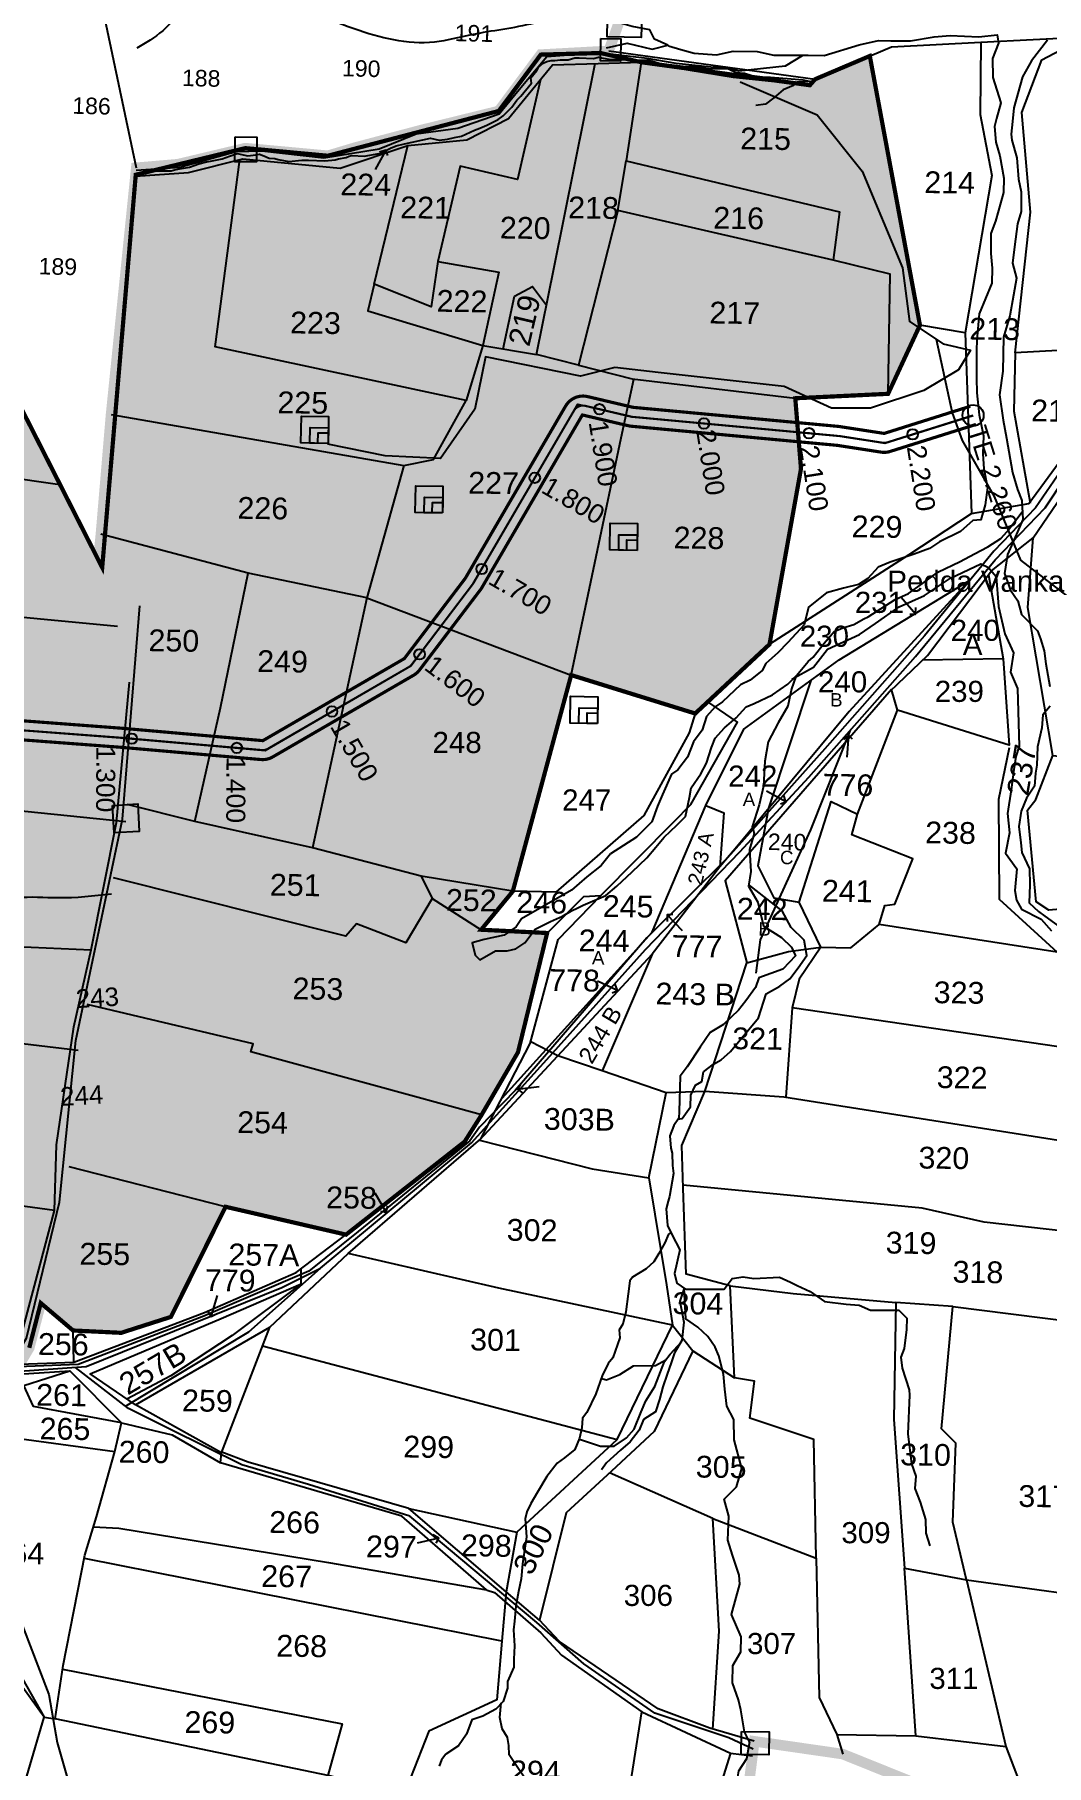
# Model space of a CAD drawing. Header units: inches. Extents: x 204181 to 273365, y 1587708 to 1600456.
# Drawn here: x 209165 to 210124, y 1592975 to 1594614 of the extents above; entities that cross this region are included whole.
import ezdxf
from ezdxf.enums import TextEntityAlignment as Align

# ---------------------------------------------------------------- set-up
doc = ezdxf.new("R2010")
doc.units = ezdxf.units.IN
doc.header["$LTSCALE"] = 15
doc.header["$MEASUREMENT"] = 0
doc.header["$PDMODE"] = 32
doc.header["$PDSIZE"] = 10
doc.linetypes.add('HIDDEN2', pattern=[0.1875, 0.125, -0.0625])
for name, color, linetype in [('BOUNDRY STONES', 240, 'Continuous'), ('CANAL1', 7, 'Continuous'), ('CSMark', 72, 'Continuous'), ('PLOT NOS', 7, 'Continuous'), ('PLOTS', 7, 'Continuous'), ('PLOTS NO', 7, 'Continuous'), ('ROADS', 1, 'Continuous'), ('STREAM', 4, 'Continuous'), ('STREAMS', 4, 'Continuous'), ('text2', 7, 'Continuous'), ('VILLAGE BOUNDARY STONES', 1, 'Continuous'), ('VILLAGE BOUNDRY', 5, 'Continuous'), ('wells', 7, 'Continuous'), ('WUA-16', 3, 'Continuous')]:
    doc.layers.add(name, color=color, linetype=linetype)
doc.styles.add('FONT1', font='Arial')
doc.styles.get("Standard").update_dxf_attribs({"font": 'arial.ttf'})

# ---------------------------------------------------------------- blocks, each defined once
blk = doc.blocks.new('GGGGGFDGG')
at = {"layer": 'PLOTS NO', "color": 0}
for points in [[(17673.9, 8953.1), (17670.6, 8947.5), (17677, 8943.1)], [(17670.6, 8947.5), (17695.6, 8952)]]:
    blk.add_lwpolyline(points, dxfattribs=at)

msp = doc.modelspace()

# ---------------------------------------------------------------- hatches: boundary and pattern name
at = {"layer": 'PLOTS NO', "true_color": 0xc7c8ca}
h = msp.add_hatch(color=9, dxfattribs=at)
h.dxf.hatch_style = 1
h.paths.add_polyline_path([(208360.5, 1593938.4), (208366.3, 1593977.7), (208367.5, 1594031.2), (208394.7, 1594109.4), (208425, 1594144.2), (208434.9, 1594190.7), (208445.9, 1594231.5), (208495.7, 1594227.7), (208605, 1594285.5), (208659.5, 1594314.9), (208770.1, 1594380.9), (208835.2, 1594411.1), (208888, 1594413.6), (209079.4, 1594404.5), (209229.5, 1594109.2), (209261.3, 1594481.2), (209365.1, 1594506.4), (209443.3, 1594499.2), (209605.2, 1594541.6), (209645, 1594595), (209701.6, 1594596.5), (209740.2, 1594587.8), (209899.9, 1594566), (209904.9, 1594571.7), (209956.7, 1594593.7), (210004.2, 1594338.7), (209974, 1594273.7), (209886.1, 1594269.5), (209891.5, 1594202.7), (209861.7, 1594036.5), (209791.3, 1593970.9), (209673.8, 1594007.3), (209618.5, 1593802.5), (209588.5, 1593766.1), (209651, 1593763), (209623.4, 1593650), (209588.9, 1593590.7), (209572.9, 1593565.4), (209460.5, 1593477.3), (209346.4, 1593503.7), (209294.6, 1593399.4), (209247.5, 1593384.3), (209201.9, 1593386.5), (209171.3, 1593412.5), (209160.4, 1593370.1), (209150.6, 1593373), (208983.6, 1593401.5), (208991.8, 1593505.4), (208830.2, 1593481), (208891.2, 1593572.9), (208803.2, 1593571.6), (208810.5, 1593703.5), (208815.9, 1593760.1), (208815.9, 1593788.6), (208546.2, 1593834.5), (208351.6, 1593866.4), (208351.9, 1593878.9), (208354.3, 1593892.1)])

# ---------------------------------------------------------------- linework, layer by layer
at = {"layer": 'BOUNDRY STONES'}
for points in [[(209708.6, 1594643.6), (209741, 1594642.9), (209740.2, 1594611.2), (209707.8, 1594612)], [(209701.8, 1594610.2), (209720.8, 1594609.9), (209720.5, 1594588.8), (209701.5, 1594589)], [(209355.6, 1594517), (209376, 1594516.7), (209375.6, 1594493.3), (209355.3, 1594493.6)], [(209835.1, 1593006.8), (209861.2, 1593006.4), (209860.9, 1592984.6), (209834.8, 1592985)]]:
    msp.add_lwpolyline(points, close=True, dxfattribs=at)
at = {"layer": 'CANAL1', "color": 1, "linetype": 'HIDDEN2', "ltscale": 5, "const_width": 2}
msp.add_lwpolyline([(209003.3, 1593966.3), (209246.8, 1593948), (209380.6, 1593936.3, 0.154393), (209386.5, 1593937.6), (209520.1, 1594015, 0.099378), (209523, 1594017.6), (209580.6, 1594093.5, 0.030479), (209581.3, 1594094.5), (209676.3, 1594257.6, -0.329876), (209687.2, 1594262.3), (209730.3, 1594252.2, 0.034639), (209731.7, 1594251.9), (209926.7, 1594233.8, -0.015186), (209927.3, 1594233.8), (209968.7, 1594227.4, 0.115055), (209973.2, 1594227.7), (210054.5, 1594253.3)], format="xyb", dxfattribs=at)
at = {"layer": 'CANAL1', "color": 200, "linetype": 'ByBlock', "ltscale": 40, "const_width": 3}
for points in [[(209004, 1593975.3), (209247.5, 1593957), (209381.7, 1593945.2), (209515.7, 1594022.9), (209573.5, 1594099), (209668.5, 1594262.1, -0.329876), (209689.3, 1594271.1), (209732.5, 1594260.9), (209927.5, 1594242.8, -0.015186), (209928.7, 1594242.6), (209970.3, 1594236.2), (210051.8, 1594261.9)], [(209001.7, 1593957.4), (209246.1, 1593939), (209379.9, 1593927.3, 0.154393), (209391.1, 1593929.8), (209524.6, 1594007.2, 0.099378), (209530.2, 1594012.2), (209587.8, 1594088.1, 0.030479), (209589.1, 1594090), (209684.4, 1594253.7), (209728.3, 1594243.4, 0.034639), (209730.9, 1594243), (209925.9, 1594224.9), (209967.3, 1594218.5, 0.115055), (209975.9, 1594219.1), (210057.3, 1594244.7)]]:
    msp.add_lwpolyline(points, format="xyb", dxfattribs=at)
at = {"layer": 'CSMark', "linetype": 'Continuous'}
for p in [(209700.7, 1594259.1), (209799.6, 1594245.6), (209899.1, 1594236.4), (209997.3, 1594235.3), (209639.3, 1594194.2), (209589, 1594107.8), (209530.2, 1594027), (209447.2, 1593972.8), (209257.4, 1593947.1), (209357, 1593938.3)]:
    msp.add_point(p, dxfattribs=at)
at = {"layer": 'PLOTS'}
for points in [[(209709.4, 1594598.5), (209904.9, 1594571.7), (209977.1, 1594602.4), (210061.9, 1594606.8), (210161.1, 1594611.9), (210224.9, 1594658.6), (210293.6, 1594685.6), (210279.2, 1594737.4), (210207.9, 1594782.7)], [(210061.9, 1594606.8), (210061.3, 1594538.4), (210072.4, 1594480.4), (210047, 1594331.4), (210004.2, 1594338.7), (209956.7, 1594593.7)], [(210436.2, 1594596.1), (210364.3, 1594511.3), (210277.3, 1594426.2), (210196.4, 1594301.6), (210134.9, 1594314.6), (210094.4, 1594312.5), (210108.9, 1594445.9), (210100.6, 1594540.1), (210119.6, 1594590.1), (210161.1, 1594611.9)], [(209261, 1594479.8), (209311.2, 1594483.2), (209362.8, 1594496.4), (209454.9, 1594487.5), (209518.9, 1594508.8), (209574.8, 1594514.4), (209614.4, 1594534.5), (209656.2, 1594585.4), (209699.5, 1594586.6), (209740.2, 1594587.8), (209827.2, 1594573.5), (209899.9, 1594566), (209904.9, 1594571.7)], [(209680.7, 1594300.8), (209641, 1594310.9), (209657.7, 1594393.8), (209696.5, 1594586.5)], [(209740.2, 1594587.8), (209725.9, 1594494.5), (209928, 1594446.2), (209922.1, 1594400.2), (209717.9, 1594447.3), (209725.9, 1594494.5)], [(209644.8, 1594571.5), (209622.9, 1594476.7), (209568.5, 1594489.3), (209547.6, 1594398.9), (209541.1, 1594356), (209487.1, 1594377.6), (209518.9, 1594508.8)], [(209547.6, 1594398.9), (209605.4, 1594388.9), (209590, 1594319.6), (209574.3, 1594267.4), (209336.4, 1594318.1), (209360, 1594495.7)], [(209717.9, 1594447.3), (209680.7, 1594300.8), (209731.5, 1594287.9), (209886.1, 1594269.5), (209974, 1594273.7), (209975.9, 1594386.9), (209922.1, 1594400.2)], [(209487.1, 1594377.6), (209481, 1594352.3), (209590, 1594319.6), (209641, 1594310.9)], [(209609.4, 1594316.3), (209620.2, 1594366.1), (209637.2, 1594375.3), (209650.4, 1594357.6)], [(209974, 1594273.7), (210004.2, 1594338.7)], [(210047, 1594331.4), (210053.1, 1594160.2), (210107.3, 1594169.9), (210177, 1594264.9), (210196.4, 1594301.6)], [(210094.4, 1594312.5), (210093, 1594257.2), (210108.6, 1594170.1)], [(209975.9, 1593992.1), (210011.2, 1594025.9), (210072.1, 1594105.9), (210111.6, 1594137.2), (210201.7, 1594269.7), (210196.4, 1594301.6)], [(209480.2, 1594080.6), (209673.8, 1594007.3), (209721.3, 1594232.1), (209733.1, 1594287.7)], [(209237.9, 1594254.1), (209515.3, 1594205.7), (209543.4, 1594211.5), (209574.3, 1594267.4)], [(209886.1, 1594269.5), (209891.5, 1594202.7), (209861.7, 1594036.5), (209791.3, 1593970.9), (209673.8, 1594007.3), (209618.5, 1593802.5), (209531.7, 1593816.7), (209428.6, 1593843.7), (209317.3, 1593868.7), (209253.3, 1593884.7)], [(209030.8, 1594210.4), (209187.3, 1594188.2)], [(209515.3, 1594205.7), (209480.2, 1594080.6), (209367.8, 1594103.7), (209228.3, 1594140.8)], [(209861.7, 1594036.5), (209993.9, 1594121.4), (210053.1, 1594160.2)], [(210130.2, 1593931), (210106.3, 1594071.4), (210111.6, 1594137.2)], [(209317.3, 1593868.7), (209341.5, 1593976.4), (209367.7, 1594103.8)], [(210069.2, 1594102.1), (210083, 1594022.6), (210006.5, 1594021.4)], [(209480.2, 1594080.6), (209428.6, 1593843.7)], [(209608.3, 1593606.7), (209750.4, 1593763.9), (209801.4, 1593883.9), (209801.4, 1593883.9), (209837.3, 1593956.2), (209927.8, 1594021.7), (210050.6, 1594096.5), (209937.3, 1593972.8), (209829, 1593842.8), (209814.7, 1593825.6), (209750.5, 1593742.9)], [(209015.4, 1594075.4), (209244.1, 1594053.6)], [(210083, 1594022.6), (210088.7, 1593940.9), (209982.9, 1593974)], [(208991.8, 1593505.4), (208983.6, 1593401.5), (209150.6, 1593373), (209184.3, 1593500.2), (209186.1, 1593562.5), (209202.6, 1593674.2), (209219.2, 1593747), (209242.9, 1593867.7), (209255.4, 1594000.5)], [(209900.7, 1594002.1), (209860.8, 1593881.1), (209850.7, 1593826.7), (209865.9, 1593796.2), (209889.9, 1593792.3), (209920.2, 1593887.7), (209945.1, 1593875.5), (209982.9, 1593974), (209977.2, 1593993.6), (209855.8, 1593853.9), (209819.7, 1593812.4), (209840.3, 1593734.9), (209879.8, 1593745.4), (209910.2, 1593749.6), (209889.9, 1593792.3)], [(209588.5, 1593766.1), (209651, 1593763), (209685.9, 1593797.7), (209702, 1593798.4), (209771.1, 1593868.2), (209787.3, 1593884.6), (209831.4, 1593962.6), (209803.3, 1593982)], [(209791.3, 1593970.9), (209785.6, 1593952.5), (209742.7, 1593874.3), (209659.2, 1593801.7), (209618.5, 1593802.5)], [(210088.8, 1593938.4), (210078.7, 1593889.6), (210079.4, 1593794.9), (210134.3, 1593744.8)], [(210466.9, 1593263.3), (210432.7, 1593321.6), (210413.6, 1593324), (210373.4, 1593340.1), (210328, 1593398.4), (210242.3, 1593508.4), (210247.3, 1593563.9), (210254.2, 1593641), (210220.6, 1593701.3), (210174.7, 1593743), (210137, 1593785.6), (210126.3, 1593784.6), (210114.3, 1593792.5), (210106.2, 1593879.5), (210113.9, 1593889.6), (210130.2, 1593931), (210246.9, 1593918.4), (210272.9, 1593792.5), (210270.1, 1593727.1), (210174.7, 1593743), (210134.3, 1593744.8), (209965.6, 1593771.1)], [(208992.3, 1593895), (209251.9, 1593868.7)], [(209801.4, 1593883.9), (209818.4, 1593876.7), (209814.7, 1593825.6)], [(209910.2, 1593749.6), (209938.7, 1593748.8), (209965.6, 1593771.1), (209971, 1593789.1), (209980.5, 1593790.3), (209997.5, 1593833.3), (209939.8, 1593856.1), (209945.1, 1593875.5)], [(209206.6, 1593651.6), (209027.2, 1593673.1), (208941.3, 1593685), (208921.9, 1593686.4), (208810.5, 1593703.5), (208756.9, 1593712.2), (208679.5, 1593728.7), (208567.1, 1593742.8), (208459, 1593753), (208463.3, 1593792.4), (208308.5, 1593828), (208293.4, 1593812.8), (208231.1, 1593808.8), (208024.5, 1593848.7)], [(209542.2, 1593795.6), (209517, 1593753.6), (209470.3, 1593771.8), (209460.3, 1593760), (209240.3, 1593815.3)], [(209531.7, 1593816.7), (209542.2, 1593795.6), (209588.5, 1593766.1), (209618.5, 1593802.5)], [(209260.9, 1593316), (209388.2, 1593389.6), (209462.6, 1593459.5), (209588.3, 1593568), (209634.9, 1593658.3), (209661.5, 1593756.7), (209702, 1593798.4)], [(208815.9, 1593760.1), (208903.5, 1593745.9), (208950.3, 1593747.3), (208980.1, 1593747.9), (209092, 1593750.3), (209147.9, 1593750.3), (209219.2, 1593747)], [(209651, 1593763), (209623.4, 1593650), (209588.9, 1593590.7), (209484.8, 1593619.1), (209370.4, 1593650.3), (209372.6, 1593657.9), (209215.2, 1593695.4)], [(209586.9, 1593566.8), (209661.1, 1593646.6), (209750.5, 1593742.9), (209703.2, 1593632.3)], [(209910.2, 1593749.6), (209889.8, 1593719.4), (209883.2, 1593692.2), (209877.1, 1593607.4)], [(210217.5, 1593553.5), (209875.2, 1593607.5), (209800.5, 1593612.9), (209840.3, 1593734.9)], [(210226.3, 1593642), (209883.2, 1593692.2)], [(209906, 1593170.8), (209903.8, 1593283.4), (209843.1, 1593303.6), (209847.4, 1593338.4), (209828.6, 1593341.8), (209824.3, 1593428.9), (209782.6, 1593439.8), (209780, 1593521.3), (209778.7, 1593561.8), (209800.5, 1593612.9), (209763.9, 1593611.5), (209703.2, 1593632.3), (209661.1, 1593646.6), (209635.7, 1593659.8)], [(209747.4, 1593531.2), (209763.9, 1593611.5)], [(209588.9, 1593590.7), (209572.9, 1593565.4), (209460.5, 1593477.3), (209346.4, 1593503.7), (209198.3, 1593541.4)], [(209586.9, 1593566.8), (209693.8, 1593539.5), (209747.4, 1593531.2), (209764, 1593429.9), (209769.9, 1593391.6), (209789, 1593367.1), (209752.4, 1593290.7), (209712, 1593253.4), (209669.2, 1593213.8), (209643.9, 1593112.1), (209612.3, 1593139.1), (209520.1, 1593217.9), (209367.8, 1593261.7), (209342.9, 1593271.2)], [(210227.3, 1593470.7), (210065, 1593489.1), (210006.4, 1593502.5), (209779.9, 1593524.1)], [(209184.3, 1593500.2), (209054.1, 1593517.7)], [(209346.4, 1593503.7), (209294.6, 1593399.4), (209247.5, 1593384.3), (209201.9, 1593386.5), (209171.3, 1593412.5)], [(209202.7, 1593356.4), (209326.4, 1593403.7), (209413.4, 1593441.3), (209460.5, 1593477.3)], [(209381.4, 1593371.9), (209717.3, 1593283.1), (209769.9, 1593391.6), (209605.2, 1593426.5), (209462.6, 1593459.5)], [(209155.4, 1593334.3), (209131.8, 1593286.8), (209241.4, 1593271.8), (209247.8, 1593299.1), (209295.7, 1593287.8), (209341.5, 1593261.3), (209342.6, 1593270.6), (209260.9, 1593316), (209218, 1593345.4), (209342.3, 1593397.9), (209418.1, 1593430.7), (209417.9, 1593444.7)], [(209418.1, 1593430.7), (209352.5, 1593381.7), (209294.5, 1593343.7), (209252.8, 1593321.5)], [(209824.3, 1593428.9), (209884.2, 1593421.7), (209981.2, 1593412.9), (209979.4, 1593302.3), (209989.6, 1593161.5)], [(210048.4, 1593150.2), (210035.5, 1593204.9), (210038.1, 1593279.9), (210024.6, 1593293.4), (210035.5, 1593409.3), (209981.2, 1593412.9)], [(210035.5, 1593409.3), (210232.8, 1593384.2), (210216.7, 1593188.6), (210208.9, 1593128.3)], [(209151.1, 1593354.6), (209202.7, 1593356.4), (209201.9, 1593386.5)], [(209342.6, 1593270.6), (209388.2, 1593389.6)], [(209789, 1593367.1), (209828.6, 1593341.8)], [(209145.4, 1593344.9), (209198.8, 1593348.3), (209247.8, 1593299.1), (209164.4, 1593314.4), (209155.4, 1593334.3), (209198.8, 1593348.3)], [(209622.4, 1593195.4), (209717.3, 1593283.1)], [(209174.4, 1593020.2), (209184.8, 1593018.8), (209192.5, 1593069.3), (209213.2, 1593173.7), (209224, 1593209.9), (209241.4, 1593271.8)], [(209221.2, 1593200.5), (209245.3, 1593199.3), (209443.8, 1593166.6), (209593.7, 1593140.9), (209513.3, 1593210.5), (209341.5, 1593261.3)], [(209808, 1593009), (209814, 1593101.6), (209808.1, 1593208.5), (209710.2, 1593251.7)], [(209520.1, 1593217.9), (209622.4, 1593195.4), (209612.3, 1593139.1), (209608.2, 1593092.1), (209603.4, 1593036.6), (209538.8, 1593006.9), (209514.5, 1592945.2), (209444.7, 1592964.6), (209184.8, 1593018.8)], [(209808.1, 1593208.5), (209906, 1593170.8), (209908.6, 1593038.9), (209925.5, 1593003.9), (209931, 1592985.3)], [(209608.2, 1593092.1), (209212.6, 1593170.6)], [(210000.2, 1593002.5), (209989.6, 1593161.5), (210048.4, 1593150.2), (210085.7, 1592992.4)], [(210048.4, 1593150.2), (210208.9, 1593128.3), (210302.3, 1593123.3), (210311.1, 1593078), (210332.4, 1593048.1), (210345.8, 1593045.7)], [(209594.1, 1593140.6), (209601.3, 1593138.2), (209645.1, 1593100), (209664.7, 1593079.1), (209740.7, 1593025.2), (209824.8, 1592986.2), (209845.5, 1592983.6)], [(209077, 1593111), (209137.6, 1593085.5), (209174.4, 1593020.2), (209134.2, 1593076.4), (209021.1, 1593112.8)], [(209847.3, 1592997.4), (209805.1, 1593009.9), (209756.2, 1593028.2), (209662.7, 1593091.8), (209643.9, 1593112.1)], [(209191.9, 1593065.6), (209456.8, 1593013.8), (209443.2, 1592965)], [(209129.7, 1592868.6), (209174.4, 1593020.2)], [(209514.5, 1592945.2), (209715, 1592862.3), (209740.7, 1593025.2)], [(209925.5, 1593003.9), (210000.2, 1593002.5), (210085.7, 1592992.4), (210104.7, 1592942), (210191.9, 1592923.3), (210207.6, 1592968.2), (210327.5, 1592941.3)], [(209824.8, 1592986.2), (209800.5, 1592908.6), (209779.8, 1592884.4), (209737.5, 1592893.2), (209682.4, 1592696.5), (209806.1, 1592667.8)]]:
    msp.add_lwpolyline(points, dxfattribs=at)
at = {"layer": 'ROADS', "color": 1}
for points in [[(209892.6, 1594593.7), (209876.5, 1594584.2), (209832.6, 1594579.4), (209823.4, 1594581.8), (209806.2, 1594583.2), (209773.3, 1594586.5), (209745.7, 1594591.3), (209700.3, 1594596.6), (209650.6, 1594593), (209623, 1594559.6), (209605.7, 1594538.7), (209566.3, 1594524.9), (209526.9, 1594519.7), (209491.8, 1594505.5), (209439.4, 1594496.8), (209380.7, 1594503.6), (209356.5, 1594503), (209303.2, 1594488), (209261.6, 1594485.3)], [(210019.7, 1594325.4), (210034.6, 1594255.7), (210044.1, 1594229.6), (210074.5, 1594176.4), (210099.5, 1594116.2), (210143.7, 1594082.1), (210210.1, 1594068), (210237.3, 1594062.2), (210276, 1594105.4), (210263.2, 1594219.1), (210268, 1594269.8), (210316.1, 1594389.8), (210369.1, 1594486.6), (210450.2, 1594574.8), (210485.8, 1594565.1), (210572.8, 1594517.3), (210642.2, 1594505.6), (210743.4, 1594497.9), (210783.4, 1594473.1)], [(209833.9, 1594569.1), (209906.9, 1594537.9), (209949.6, 1594484.6), (209987.8, 1594393.2), (209994.3, 1594342.1), (210026.3, 1594321), (210052.1, 1594315.1), (210040.7, 1594296.3), (210008, 1594276.9), (209957.5, 1594260), (209920.5, 1594260.2), (209875.7, 1594280.8), (209756.3, 1594293.9), (209715, 1594298.5), (209682.6, 1594290.4), (209592.7, 1594308.7), (209582.6, 1594259.1), (209550, 1594212.3), (209497.7, 1594215), (209443.3, 1594225.9)], [(209147.1, 1593347.8), (209214.4, 1593352.3), (209399.7, 1593427.3), (209436.2, 1593445.6), (209579.5, 1593564.1), (209653.5, 1593646.5), (209744.2, 1593747.4), (209833.6, 1593840), (209899, 1593910.6), (209999.9, 1594024.8), (210075.4, 1594116.6), (210122.7, 1594165.8), (210204.4, 1594288.6)], [(210183.2, 1594266.6), (210113.7, 1594165.8), (210074.3, 1594124.7), (210008.5, 1594044.4), (209914.2, 1593937.3), (209821.8, 1593834.2), (209745.5, 1593758.5), (209620.7, 1593613.9), (209586.8, 1593579.2), (209577.9, 1593566), (209471.9, 1593480.3), (209425.3, 1593442.6), (209325.9, 1593400.2), (209206.8, 1593354.3), (209149.6, 1593352)], [(209849, 1593725.1), (209853.1, 1593756.5), (209877.7, 1593810.4), (209900.7, 1593860.7), (209938.4, 1593955.1)], [(209251.7, 1593314.8), (209368.3, 1593385.3), (209439.3, 1593448.1)], [(209846.3, 1592990), (209823.1, 1593000.8), (209753.2, 1593024.2), (209685.9, 1593070.9), (209641.3, 1593110), (209557.6, 1593180), (209521, 1593210.7), (209425, 1593240.7), (209361.7, 1593259.3), (209293.6, 1593293.2), (209254.4, 1593312.7), (209204.2, 1593351.6)], [(209094.8, 1593255.8), (209093.7, 1593242.5), (209111, 1593208.5), (209145.3, 1593129.9), (209178.8, 1593041.8), (209187, 1592996.3), (209209.9, 1592915.9), (209222.3, 1592872.6), (209224.4, 1592788.7), (209216.2, 1592728.5), (209208.2, 1592698.8)]]:
    msp.add_lwpolyline(points, dxfattribs=at)
at = {"layer": 'ROADS'}
msp.add_lwpolyline([(208819, 1592691.9), (208945.8, 1592860.1), (208970.3, 1592974.7), (208989.2, 1593082.2), (209008.6, 1593102), (209099.2, 1593280.6), (209157.7, 1593379.1), (209189.2, 1593508.2), (209204.5, 1593661.3), (209248.8, 1593870.9), (209265.2, 1594072.8)], dxfattribs=at)
at = {"layer": 'STREAM'}
msp.add_spline([(209238.4, 1593799.7), (209187.8, 1593796.2), (209148.7, 1593796.2), (209126, 1593793.8), (209101.2, 1593797.4), (209069.7, 1593802.3), (209034, 1593802.5), (209002.9, 1593800.1), (208980.3, 1593794.9), (208964.9, 1593791.8), (208948.5, 1593775.3), (208937.8, 1593767.4), (208892.2, 1593765.3)], degree=3, dxfattribs=at)
at = {"layer": 'STREAMS', "color": 4}
for points in [[(209707.2, 1594601.3), (209726.8, 1594606), (209750.4, 1594600.1), (209765.3, 1594603.9), (209752.8, 1594609.7), (209748.3, 1594618.5), (209731.7, 1594621.6), (209718.3, 1594625.3)], [(209765.9, 1594603.3), (209777.8, 1594600), (209790.3, 1594596.3), (209811.6, 1594594.8), (209827.1, 1594598.4), (209849.9, 1594598), (209865.9, 1594594.6), (209898.3, 1594594.4), (209913.5, 1594594.2), (209946.5, 1594604.2), (209965, 1594608.3), (209976.7, 1594608.1), (209995.4, 1594608.1), (210017.6, 1594611.9), (210032.8, 1594613.1), (210059.9, 1594611.9), (210077.2, 1594613.7), (210078.5, 1594605.8), (210072.8, 1594591.3), (210073.4, 1594573.2), (210080.9, 1594549.4), (210076.6, 1594534.6), (210074.8, 1594527), (210076, 1594512), (210079.9, 1594499.1), (210083.7, 1594478.1), (210083.2, 1594464.4), (210078.6, 1594447.5), (210075.8, 1594437.2), (210071.5, 1594425.6), (210071.2, 1594406.6), (210072.5, 1594392.6), (210072.3, 1594378.6), (210060.2, 1594349.6), (210058, 1594325), (210057.9, 1594314.8), (210057.8, 1594288.5), (210058.2, 1594274.8), (210060.2, 1594253.8), (210064.3, 1594233.9), (210063.8, 1594216.8), (210064.7, 1594202.8), (210068.3, 1594184.9), (210066, 1594168.6), (210062, 1594154.4), (210054.4, 1594153.8), (210042.5, 1594143.2), (210022.8, 1594133.5), (210013.1, 1594127.3), (209998.7, 1594121.9), (209976.1, 1594114.4), (209964.7, 1594109.6), (209954.9, 1594098.9), (209946, 1594093.2), (209931.7, 1594089.6), (209915.8, 1594085.2), (209898.7, 1594071.7), (209894.4, 1594054.9), (209878.9, 1594038.2), (209869.7, 1594028.4), (209858.1, 1594018.2), (209854.8, 1594011.8), (209843.3, 1594002.6), (209834.2, 1593998.1), (209817.3, 1593982), (209810.2, 1593977.1), (209801.9, 1593968.2), (209797.9, 1593955.1), (209789.6, 1593944.2), (209784.1, 1593929.7), (209774.9, 1593917.5), (209768.7, 1593913.5), (209760.3, 1593894.1), (209755.7, 1593883.1), (209750.2, 1593868.3), (209735.7, 1593853.9), (209711.2, 1593838), (209702.2, 1593827), (209688.7, 1593816.1), (209674.2, 1593803.5), (209626.8, 1593776.5), (209621.7, 1593768.7), (209610.2, 1593761), (209591.4, 1593756.9), (209580, 1593753.8), (209582.7, 1593742.1), (209587.1, 1593737.7), (209602.1, 1593746.2), (209613.2, 1593746), (209621.4, 1593748), (209629.9, 1593753.7), (209639.7, 1593766.7), (209654.2, 1593774), (209665.6, 1593779.1), (209674.2, 1593784), (209680, 1593786.8), (209685, 1593789.3), (209706.5, 1593798.4), (209717.1, 1593807.5), (209731.6, 1593821), (209745.6, 1593834.2), (209754, 1593844.3), (209761.9, 1593853.7), (209773.9, 1593865.2), (209782.2, 1593873.5), (209785.8, 1593891.3), (209787.4, 1593900.6), (209796.7, 1593913.9), (209802.1, 1593924), (209806.7, 1593938.8), (209810.3, 1593947.5), (209818.9, 1593957.3), (209830.2, 1593966.8), (209839.7, 1593977.2), (209847, 1593980.3), (209864.4, 1593988.6), (209878.9, 1593998.6), (209887.2, 1594007), (209898.4, 1594020.2), (209902.9, 1594024.3), (209913.6, 1594037.5), (209922.8, 1594048.5), (209931.3, 1594052.1), (209941.6, 1594055.2), (209951, 1594060.6), (209955.1, 1594062.6), (209980.6, 1594079), (209993.2, 1594084.7), (210006.5, 1594094.1), (210021, 1594104.7), (210042.2, 1594114.9), (210056, 1594122.3), (210068.6, 1594128.8), (210080.7, 1594136.8), (210086.7, 1594143.4), (210100.9, 1594161.9)], [(209261.3, 1594481.2), (209265.2, 1594482.2), (209278.3, 1594484.5), (209286.3, 1594484.9), (209294.9, 1594485), (209299.4, 1594486.1), (209306.6, 1594487.4), (209312.1, 1594488.5), (209321.2, 1594491.4), (209328.4, 1594493.5), (209332.2, 1594494.2), (209343.1, 1594496.3), (209350.1, 1594498.8), (209357.4, 1594501.2), (209367.4, 1594499), (209375.2, 1594500.1), (209378.4, 1594500.7), (209382.7, 1594499.2), (209387.6, 1594496.8), (209392.9, 1594496.5), (209396.3, 1594495.8), (209406.2, 1594493.9), (209418.7, 1594495.1), (209424.9, 1594495.1), (209440.5, 1594494.5), (209450.1, 1594495.2), (209453.5, 1594496.2), (209460.5, 1594497.4), (209463.6, 1594498.8), (209465.9, 1594499.6), (209477.8, 1594498.8), (209483.1, 1594499.9), (209493.4, 1594501.7), (209502.7, 1594506.5), (209508.1, 1594508.6), (209515.8, 1594510.4), (209540.6, 1594515.9), (209548.7, 1594513.9), (209556.7, 1594515), (209563.4, 1594516.4), (209569.8, 1594517.8), (209582.3, 1594523.5), (209587.4, 1594525.4), (209593.9, 1594528.3), (209604.7, 1594533.5), (209609.5, 1594537), (209617.5, 1594545.1), (209622.4, 1594551.9), (209626.1, 1594555.8), (209636.2, 1594567.8), (209635.7, 1594572.9), (209641.3, 1594579.8), (209643.3, 1594583.3), (209647.2, 1594587), (209650.8, 1594588.4), (209654.7, 1594589.4), (209658.3, 1594589.5), (209663.4, 1594590.1), (209670.9, 1594590), (209677.1, 1594592), (209681.3, 1594592.1), (209695, 1594591.3), (209699.8, 1594592.7), (209704.1, 1594591.6), (209709.4, 1594590.8), (209719.5, 1594590.5), (209735.4, 1594589.7), (209747, 1594589.9), (209752.1, 1594588.5), (209757.3, 1594586.9), (209769.1, 1594585.2), (209782.3, 1594583.6), (209792.3, 1594583.6), (209803.5, 1594581.8), (209822.8, 1594581.4), (209830.1, 1594578.2), (209837.9, 1594577.4), (209844.9, 1594575.1), (209854.9, 1594574.1), (209862.6, 1594573.6), (209882.2, 1594572.2), (209893.2, 1594571.2), (209900.7, 1594569.6), (209887.5, 1594568.8), (209884.4, 1594565.7), (209874.7, 1594561.7), (209865.7, 1594554), (209857.8, 1594548), (209848.8, 1594546.7)], [(209882.8, 1594003.3), (209903.4, 1594014.7), (209916.5, 1594031.7), (209946.8, 1594045.8), (209962.1, 1594056.1), (209984.6, 1594071.8), (210008.4, 1594082.6), (210033.1, 1594099.1), (210062, 1594112.7), (210069.2, 1594109.1), (210076.4, 1594100.6), (210078.6, 1594072.2), (210084.6, 1594046.4), (210092.8, 1594028.5), (210090, 1594010.2), (210096.7, 1593994.6), (210098.3, 1593940), (210094.9, 1593930.2), (210093.3, 1593918), (210090.7, 1593898.5), (210087.1, 1593876.1), (210088.9, 1593858), (210085.4, 1593838.5), (210096, 1593823.7), (210094.2, 1593803.3), (210095.8, 1593794), (210100.4, 1593785.5), (210119, 1593776), (210128.7, 1593765)], [(209886.6, 1594006.1), (209882.4, 1593994.2), (209878.9, 1593977.9), (209869.9, 1593962.2), (209860.3, 1593944), (209857.4, 1593925.7), (209855.9, 1593902), (209851.8, 1593884.3), (209845.4, 1593863.7), (209847.1, 1593857.1), (209842.7, 1593842), (209843.9, 1593821.2), (209841.7, 1593807.5), (209850.5, 1593792.2), (209856, 1593769.4), (209873.1, 1593758.6), (209882.6, 1593749.5), (209886.2, 1593741.5), (209874.4, 1593728.7), (209851.5, 1593720.6), (209848.4, 1593711.3), (209839.2, 1593698.9), (209832.4, 1593690), (209818.1, 1593676.2), (209805.5, 1593668.7), (209795.9, 1593654.9), (209783.7, 1593636.1), (209777.1, 1593627.4), (209776, 1593594), (209775.7, 1593587.5), (209770.9, 1593580.6), (209767.2, 1593571), (209768.2, 1593559.1), (209769.6, 1593554.4), (209769.7, 1593542.7), (209770.8, 1593535.1), (209767, 1593513.3), (209765.7, 1593508.9), (209763.9, 1593501.6), (209765.1, 1593486.1), (209769.4, 1593476.7), (209776.8, 1593462.9), (209771.8, 1593440.5), (209774, 1593431.4), (209782, 1593425.5), (209806.9, 1593425.7), (209818.8, 1593425.8), (209826.3, 1593435.6), (209836.8, 1593437.2), (209846.7, 1593435.6), (209871.3, 1593437), (209881.7, 1593432.2), (209887.8, 1593429.2), (209900.3, 1593423.5), (209913.9, 1593413.9), (209934.3, 1593411.6), (209946.5, 1593410.5), (209957.2, 1593405.7), (209984.1, 1593405.9), (209991.9, 1593398.2), (209991.4, 1593387.6), (209989.1, 1593369.5), (209986.1, 1593361.1), (209987.4, 1593350.8), (209994.1, 1593330.3), (209994.3, 1593325.1), (209992.6, 1593288.6), (209996.3, 1593260.1), (210000.2, 1593248.6), (209999.2, 1593236.7), (210004.5, 1593223.8), (210009.6, 1593207.6), (210009.7, 1593194.5), (210013.6, 1593182.5)], [(209774.9, 1593586.6), (209779, 1593587.4), (209786.8, 1593598.5), (209787.2, 1593609.3), (209791.5, 1593618.9), (209797.7, 1593622.3), (209799.3, 1593631.4), (209808.5, 1593638.9), (209815.9, 1593642.9), (209824.8, 1593650.7), (209851.4, 1593682.7), (209858.5, 1593705.4), (209871.5, 1593712.6), (209881, 1593719.5), (209888.8, 1593729.9), (209897.1, 1593741.8), (209894.4, 1593756.2), (209882.3, 1593768.1), (209873.7, 1593784), (209841.8, 1593808.8)], [(209768.7, 1593479.6), (209766.1, 1593477.8), (209762.4, 1593469.5), (209756.7, 1593459.3), (209752.1, 1593451.6), (209744.8, 1593444.8), (209731.8, 1593436.9), (209729.4, 1593433.7), (209727.9, 1593421.1), (209725.6, 1593404.3), (209722.8, 1593392.4), (209719.2, 1593387.2), (209719.8, 1593379.4), (209713.1, 1593360.5), (209708.7, 1593355.2), (209703.1, 1593343.6), (209697.1, 1593326.4), (209688.5, 1593308.8), (209684.5, 1593303.5), (209683.8, 1593294.4), (209681.6, 1593284.4), (209677.4, 1593273.9), (209667.4, 1593266), (209660.5, 1593260.9), (209650.6, 1593248.1), (209641.8, 1593233.4), (209635.7, 1593222.6), (209631.7, 1593214.6), (209630.3, 1593208.2), (209631.5, 1593191), (209627.6, 1593165.4), (209626.5, 1593151.3), (209623.9, 1593139.3), (209621.5, 1593125.4), (209620.1, 1593111.1), (209619.1, 1593103.1), (209620.2, 1593087.7), (209619.4, 1593075.3), (209619.5, 1593067.7), (209613.5, 1593053.9), (209613.4, 1593047.8), (209609.5, 1593035), (209602.4, 1593027.9), (209590.2, 1593021.3), (209579.7, 1593017.6), (209574.7, 1593004.1), (209567.1, 1592993.1), (209554.9, 1592985.3), (209550.8, 1592979.8), (209548.6, 1592974)], [(209842.6, 1592996.8), (209837.9, 1593006.5), (209836.5, 1593015.9), (209834.5, 1593027.1), (209832.2, 1593036.8), (209826.7, 1593052.7), (209827, 1593069.3), (209834.4, 1593082.2), (209834.9, 1593096.4), (209825.6, 1593117.4), (209833.5, 1593146.2), (209832.8, 1593154.7), (209826.7, 1593173.6), (209822.3, 1593187.8), (209823.3, 1593210.5), (209818.7, 1593226.9), (209830.4, 1593238.5), (209835.4, 1593255.7), (209828.3, 1593283), (209828, 1593302.3), (209821.2, 1593314.8), (209819.3, 1593330.9), (209818, 1593345.1), (209813.7, 1593362.4), (209810.2, 1593370.6), (209803.1, 1593380.7), (209793.8, 1593389.6), (209782.4, 1593397.4), (209780.8, 1593426.7), (209776.6, 1593414.4), (209780.6, 1593394.4), (209778.5, 1593376.9), (209771.7, 1593365.2), (209768.5, 1593355.8), (209764.7, 1593345), (209760.6, 1593333), (209757.4, 1593321.2), (209753.6, 1593309.5), (209742.3, 1593302.1), (209738.2, 1593292.1), (209729.6, 1593281.1), (209720.4, 1593273), (209707.2, 1593261.1), (209702.6, 1593254.5)], [(209680.8, 1593283.8), (209701.6, 1593276.8), (209714.6, 1593276.9), (209726.2, 1593284.9), (209733.6, 1593293), (209740.2, 1593309.5), (209744.6, 1593320), (209753, 1593333.5), (209762.1, 1593357.1), (209767.7, 1593364), (209778.4, 1593375.9)], [(209701.6, 1593341.4), (209707.4, 1593339.8), (209719.9, 1593344.7), (209732.7, 1593353), (209753.6, 1593353.3), (209763.6, 1593358.6)], [(209638.7, 1592949.3), (209615, 1592984.5), (209614.8, 1592993.5), (209613.4, 1593001), (209608.5, 1593009.1), (209606.2, 1593019.9), (209607.6, 1593033.7)], [(209824.4, 1592812.9), (209817.9, 1592838.3), (209818.4, 1592854.2), (209823.2, 1592869.8), (209823.1, 1592886.4), (209824.1, 1592896.3), (209826.8, 1592911.3), (209828.4, 1592918.2), (209827.4, 1592931.5), (209831.4, 1592961.8), (209832.5, 1592969.4), (209840.2, 1592981), (209843.1, 1592997.2)]]:
    msp.add_lwpolyline(points, dxfattribs=at)
at = {"layer": 'STREAMS'}
for points in [[(210125.1, 1594608.6), (210109.8, 1594589.1), (210101.2, 1594573.9), (210093.1, 1594544.6), (210091.8, 1594531.8), (210090.5, 1594519.5), (210091.2, 1594514), (210096, 1594497.1), (210097.6, 1594477), (210100, 1594464.9), (210100, 1594446.3), (210096.6, 1594434.6), (210093.7, 1594412.8), (210092, 1594397.5), (210095.8, 1594383.3), (210092.7, 1594367), (210089.5, 1594347.6), (210083.3, 1594327.3), (210082.8, 1594295.2), (210079.6, 1594272.9), (210082.9, 1594248.8), (210086.3, 1594231.6), (210092, 1594199.2), (210096.5, 1594183), (210100.8, 1594172.7), (210101.6, 1594154.8), (210093.6, 1594135.6), (210087.2, 1594121.4), (210084.4, 1594103.6), (210090, 1594087.8), (210096.8, 1594077.5), (210100.3, 1594064.8), (210115.5, 1594049.3), (210118.3, 1594041.7), (210121.8, 1594030.4), (210123.5, 1594018.1), (210127.4, 1593996.4)], [(210127.7, 1593977.9), (210120.6, 1593969.6), (210119.8, 1593957.4), (210115.5, 1593939.3), (210114.9, 1593922), (210113.7, 1593914.5), (210112.6, 1593902.2), (210105.1, 1593890.7), (210100.1, 1593878.4), (210097.9, 1593863.8), (210099.7, 1593848.5), (210100.8, 1593839.4), (210108, 1593823.9), (210108.3, 1593808.7), (210107.7, 1593791.6), (210116.5, 1593783.3), (210122.4, 1593778.8), (210146.6, 1593761.6)]]:
    msp.add_lwpolyline(points, dxfattribs=at)
msp.add_spline([(209715.9, 1594626.6), (209691.1, 1594634.6), (209639, 1594624.9), (209579.2, 1594613.7), (209544.2, 1594606.8), (209468.2, 1594619.3), (209375.7, 1594651.6), (209323.3, 1594651.4), (209286.8, 1594617.6), (209262.2, 1594601.1)], degree=3, dxfattribs=at)
at = {"layer": 'text2'}
msp.add_lwpolyline([(209217.6, 1594697.4), (209261.8, 1594487.8)], dxfattribs=at)
at = {"layer": 'text2', "color": 0, "linetype": 'Continuous'}
msp.add_lwpolyline([(208598, 1593153), (208657, 1593283), (208612, 1593356.5), (208643, 1593444), (208702, 1593430), (208759, 1593439), (208807, 1593463.8), (208809, 1593484.2), (208953.8, 1593685), (208994, 1593967), (209246.8, 1593948), (209383.8, 1593936), (209521.8, 1594016), (209581, 1594094), (209680, 1594264), (209731, 1594252), (209927, 1594233.8), (209971, 1594227), (210054.5, 1594253.3)], dxfattribs=at)
at = {"layer": 'text2', "linetype": 'Continuous'}
msp.add_circle((210054.5, 1594253.3), 10, dxfattribs=at)
at = {"layer": 'VILLAGE BOUNDARY STONES'}
msp.add_lwpolyline([(209239.3, 1593883.8), (209263.2, 1593885.2), (209264.6, 1593859.2), (209240.8, 1593857.9)], close=True, dxfattribs=at)
at = {"layer": 'VILLAGE BOUNDRY', "linetype": 'HIDDEN2', "ltscale": 20}
for points, const_width in [([(208134.2, 1594688.2), (208297.4, 1594593.8), (208401.8, 1594573.4), (208425.6, 1594578.1), (208570.2, 1594560), (208658.5, 1594554.5), (208840.6, 1594540), (208916.3, 1594538.3), (209076.2, 1594416.2), (209079.4, 1594404.5), (209260.5, 1594015.7)], 10), ([(209223.7, 1594094.8), (209228.3, 1594140.8), (209237.9, 1594254.1), (209261.8, 1594487.8), (209301.3, 1594491.2), (209365.1, 1594506.4), (209443.3, 1594499.2), (209469.4, 1594507), (209531.2, 1594523.4), (209605.2, 1594541.6), (209645, 1594595), (209709.4, 1594598.5), (209737.5, 1594677.2)], 7), ([(209223.7, 1594094.8), (209228.3, 1594140.8), (209237.9, 1594254.1), (209261.8, 1594487.8), (209301.3, 1594491.2), (209365.1, 1594506.4), (209443.3, 1594499.2), (209469.4, 1594507), (209531.2, 1594523.4), (209605.2, 1594541.6), (209645, 1594595), (209709.4, 1594598.5), (209737.5, 1594677.2)], 7), ([(209275.2, 1594006.8), (209251.9, 1593868.7), (209223.7, 1593739.2), (209206.6, 1593651.6), (209195.7, 1593506.4), (209160.4, 1593370.1), (209110.3, 1593285.9), (209038.7, 1593146.7), (209008.2, 1593088.1), (208991.5, 1593077.8), (208962.5, 1592891.9), (208958.2, 1592866.6), (208815.2, 1592675.5), (208810.2, 1592579.6), (208847, 1592450.7), (208931, 1592427.3), (209079.1, 1592301.9), (209175.3, 1592265.5), (209185.2, 1592224.3), (209454.2, 1592190.2), (209185.2, 1592224.3), (209128.2, 1592062)], 10)]:
    msp.add_lwpolyline(points, dxfattribs=dict(at, const_width=const_width))
at = {"layer": 'VILLAGE BOUNDRY', "color": 5, "linetype": 'HIDDEN2', "ltscale": 20}
msp.add_lwpolyline([(208134.2, 1594688.2, 8, 8, 0), (208297.4, 1594593.8, 8, 8, 0), (208401.8, 1594573.4, 8, 8, 0), (208425.6, 1594578.1, 8, 8, 0), (208570.2, 1594560, 8, 8, 0), (208658.5, 1594554.5, 8, 8, 0), (208840.6, 1594540, 8, 8, 0), (208916.3, 1594538.3, 8, 8, 0), (209076.2, 1594416.2, 8, 8, 0), (209079.4, 1594404.5, 8, 8, 0), (209230, 1594095.9, 7, 7, 0), (209229.5, 1594109.2, 7, 7, 0), (209228.3, 1594140.8, 7, 7, 0), (209237.9, 1594254.1, 7, 7, 0), (209261.8, 1594487.8, 7, 7, 0), (209301.3, 1594491.2, 7, 7, 0), (209365.1, 1594506.4, 7, 7, 0), (209443.3, 1594499.2, 7, 7, 0), (209469.4, 1594507, 7, 7, 0), (209531.2, 1594523.4, 7, 7, 0), (209605.2, 1594541.6, 7, 7, 0), (209645, 1594595, 7, 7, 0), (209709.4, 1594598.5, 7, 7, 0), (209737.5, 1594677.2, 7, 7, 0)], format="xyseb", dxfattribs=at)
at = {"layer": 'VILLAGE BOUNDRY', "color": 5, "linetype": 'HIDDEN2', "ltscale": 20, "const_width": 10}
for points in [[(209224.8, 1594106.5), (209228.3, 1594140.8), (209237.9, 1594254.1), (209261.8, 1594487.8), (209301.3, 1594491.2), (209365.1, 1594506.4), (209443.3, 1594499.2), (209469.4, 1594507), (209531.2, 1594523.4), (209605.2, 1594541.6), (209645, 1594595), (209709.4, 1594598.5), (209737.5, 1594677.2)], [(208962.5, 1592891.9), (208991.5, 1593077.8), (209008.2, 1593088.1), (209038.7, 1593146.7), (209110.3, 1593285.9), (209160.4, 1593370.1), (209195.7, 1593506.4), (209206.6, 1593651.6), (209223.7, 1593739.2), (209251.9, 1593868.7), (209273.8, 1594002.4), (209224.8, 1594106.5)], [(210091.9, 1592920.5), (209931, 1592985.3), (209847.3, 1592997.4), (209840.5, 1592944.2)]]:
    msp.add_lwpolyline(points, dxfattribs=at)
at = {"layer": 'wells', "color": 0}
for points in [[(209443.6, 1594226.8), (209417.8, 1594227.2), (209418.2, 1594252.6), (209444, 1594252.2)], [(209443.6, 1594226.8), (209426.2, 1594227.1), (209426.4, 1594241.7), (209443.8, 1594241.5)], [(209443.6, 1594226.8), (209433.9, 1594227), (209434, 1594236.8), (209443.7, 1594236.6)], [(209551.9, 1594160.9), (209526.1, 1594161.2), (209526.5, 1594186.7), (209552.3, 1594186.3)], [(209551.9, 1594160.9), (209534.5, 1594161.1), (209534.7, 1594175.8), (209552.1, 1594175.5)], [(209551.9, 1594160.9), (209542.2, 1594161), (209542.4, 1594170.8), (209552.1, 1594170.7)], [(209736.2, 1594125.4), (209710.4, 1594125.8), (209710.8, 1594151.2), (209736.5, 1594150.9)], [(209736.2, 1594125.4), (209718.8, 1594125.7), (209719, 1594140.3), (209736.4, 1594140.1)], [(209736.2, 1594125.4), (209726.5, 1594125.6), (209726.6, 1594135.4), (209736.3, 1594135.2)], [(209698.6, 1593961.4), (209672.8, 1593961.8), (209673.2, 1593987.2), (209698.9, 1593986.8)], [(209698.6, 1593961.4), (209681.2, 1593961.7), (209681.4, 1593976.3), (209698.8, 1593976.1)], [(209698.6, 1593961.4), (209688.9, 1593961.6), (209689, 1593971.4), (209698.7, 1593971.2)]]:
    msp.add_lwpolyline(points, close=True, dxfattribs=at)
at = {"layer": 'WUA-16', "color": 17, "const_width": 4}
msp.add_lwpolyline([(209079.4, 1594404.5), (209229.5, 1594109.2), (209261.3, 1594481.2), (209365.1, 1594506.4), (209443.3, 1594499.2), (209605.2, 1594541.6), (209645, 1594595), (209701.6, 1594596.5), (209740.2, 1594587.8), (209899.9, 1594566), (209904.9, 1594571.7), (209956.7, 1594593.7), (210004.2, 1594338.7), (209974, 1594273.7), (209886.1, 1594269.5), (209891.5, 1594202.7), (209861.7, 1594036.5), (209791.3, 1593970.9), (209673.8, 1594007.3), (209618.5, 1593802.5), (209588.5, 1593766.1), (209651, 1593763), (209623.4, 1593650), (209588.9, 1593590.7), (209572.9, 1593565.4), (209460.5, 1593477.3), (209346.4, 1593503.7), (209294.6, 1593399.4), (209247.5, 1593384.3), (209201.9, 1593386.5), (209171.3, 1593412.5), (209160.4, 1593370.1)], dxfattribs=at)

# ---------------------------------------------------------------- block references
at = {"layer": 'PLOT NOS', "xscale": 0.8193212656139611, "yscale": 0.8193212656139611, "zscale": 0.8193212656139611, "rotation": 120.3643731925079}
msp.add_blockref('GGGGGFDGG', (223643.8, 1585278.9), dxfattribs=at)
at = {"layer": 'PLOTS NO'}
for p, xscale, yscale, zscale, rotation in [((213184.8, 1610308.2), 0.819321265613961, 0.819321265613961, 0.819321265613961, 230.0143112398718), ((206630.8, 1609838.2), 0.819321265613961, 0.819321265613961, 0.819321265613961, 254.8984105627433), ((225737.7, 1590453.2), 0.8193212656139611, 0.8193212656139611, 0.8193212656139611, 140.927968354264), ((195648.2, 1601785.1), 0.8193212656139611, 0.8193212656139611, 0.8193212656139611, 303.5891968311351), ((225761.2, 1591268.1), 0.8193212656139611, 0.8193212656139611, 0.8193212656139611, 144.4955594568328), ((194701.9, 1587234.3), 0.8193212656139611, 0.8193212656139611, 0.8193212656139611, 356.2985488692174), ((221271.5, 1582329.5), 0.8193212656139611, 0.8193212656139611, 0.8193212656139611, 109.6526602087409), ((209492.6, 1577172.3), 0.819321265613961, 0.819321265613961, 0.819321265613961, 63.70881901956248), ((223726.6, 1601084.5), 0.8193212656139613, 0.8193212656139613, 0.8193212656139613, 182.2547961954103)]:
    msp.add_blockref('GGGGGFDGG', p, dxfattribs=dict(at, xscale=xscale, yscale=yscale, zscale=zscale, rotation=rotation))

# ---------------------------------------------------------------- texts
at = {"layer": 'CSMark', "color": 1, "linetype": 'Continuous', "style": 'FONT1'}
for s, rotation, p in [('1.900', 278.9611, (209709, 1594186.1)), ('2.000', 278.9611, (209810.9, 1594177.7)), ('2.100', 278.9611, (209908.9, 1594162.7)), ('1.300', 269.7351, (209232.7, 1593877.3)), ('1.400', 269.7351, (209356, 1593867.1))]:
    msp.add_text(s, height=18, rotation=rotation, dxfattribs=at).set_placement(p, align=Align.MIDDLE_RIGHT)
for s, rotation, p in [('TE 2.260', 287.468, (210057.9, 1594242.8)), ('2.200', 278.9611, (210000.6, 1594224.8)), ('1.800', 329.7855, (209648.8, 1594188.6)), ('1.700', 329.7855, (209598.5, 1594102.2)), ('1.600', 322.8024, (209538.9, 1594020.4)), ('1.500', 300.1013, (209452.7, 1593963.2))]:
    msp.add_text(s, height=18, rotation=rotation, dxfattribs=at).set_placement(p, align=Align.MIDDLE_LEFT)
at = {"layer": 'PLOT NOS'}
for s, p in [('Pedda Vanka', (209973.3, 1594086.2)), ('231', (209942.5, 1594066.2)), ('230', (209890.4, 1594034.1)), ('240', (210033.3, 1594039.7)), ('A', (210044.8, 1594026.4)), ('240', (209907.6, 1593990.9)), ('239', (210018.2, 1593981.9)), ('248', (209542.4, 1593933.5)), ('242', (209822.5, 1593901.6)), ('247', (209665.2, 1593879)), ('309', (209929.8, 1593185)), ('306', (209723.6, 1593125.6)), ('307', (209840.4, 1593080)), ('311', (210013.1, 1593047))]:
    msp.add_text(s, height=20, dxfattribs=at).set_placement(p)
for s, p in [('243', (209224.9, 1593701.8)), ('244', (209210.1, 1593609.1))]:
    msp.add_text(s, height=17.57, rotation=3.2839, dxfattribs=at).set_placement(p, align=Align.MIDDLE_CENTER)
at = {"layer": 'PLOTS NO'}
for s, p in [('191', (209581.7, 1594615.2)), ('190', (209474.9, 1594581.9)), ('188', (209323.3, 1594572.7)), ('186', (209219.4, 1594546.4)), ('189', (209187.5, 1594394.3))]:
    msp.add_text(s, height=15.65, rotation=358.5977, dxfattribs=at).set_placement(p, align=Align.MIDDLE_CENTER)
for s, height, rotation, p in [('215', 20.63, 359.1609, (209833.8, 1594505.3)), ('224', 20.63, 359.1609, (209455, 1594461.9)), ('214', 20.63, 359.1609, (210008.2, 1594463.9)), ('221', 20.63, 359.1609, (209511.7, 1594440.1)), ('218', 20.63, 359.1609, (209670.8, 1594440)), ('220', 20.63, 359.1609, (209606.1, 1594420.9)), ('216', 20.63, 359.1609, (209808.3, 1594430.2)), ('222', 20.63, 359.1609, (209546.2, 1594351.5)), ('219', 20.63, 76.7233, (209634, 1594317.6)), ('217', 20.63, 359.1609, (209804.6, 1594340.4)), ('223', 20.63, 359.1609, (209407.4, 1594331)), ('213', 20.63, 359.1609, (210050.8, 1594325.2)), ('225', 20.63, 359.1609, (209395.4, 1594255.4)), ('212', 20.63, 359.1609, (210109.4, 1594247.7)), ('227', 20.63, 359.1609, (209576.1, 1594179.3)), ('226', 20.63, 359.1609, (209357.5, 1594155.4)), ('228', 20.63, 359.1609, (209770.7, 1594127.3)), ('229', 20.63, 359.1609, (209939.4, 1594137.9)), ('250', 20.63, 359.1609, (209273.2, 1594030)), ('249', 20.63, 359.1609, (209376.2, 1594010.3)), ('B', 12.7, 359.1609, (209919, 1593977.6)), ('237', 20.63, 80.2719, (210106.6, 1593892.1)), ('776', 20.63, 359.1609, (209911.8, 1593893.2)), ('A', 12.7, 359.1609, (209836.3, 1593883.4)), ('238', 20.63, 359.1609, (210009, 1593848)), ('243 A', 13.92, 76.9135, (209797.5, 1593807.3)), ('240', 15.68, 359.1609, (209860, 1593841.6)), ('C', 12.7, 359.1609, (209871.5, 1593828.3)), ('251', 20.63, 359.1609, (209388.2, 1593798.5)), ('252', 20.63, 359.1609, (209555, 1593784.1)), ('246', 20.63, 359.1609, (209621.7, 1593782)), ('241', 20.63, 359.1609, (209911.2, 1593792.8)), ('245', 20.63, 359.1609, (209703.6, 1593778.3)), ('242', 20.63, 359.1609, (209830.6, 1593775.8)), ('B', 12.7, 359.1609, (209851, 1593760.6)), ('244', 20.63, 359.1609, (209680.8, 1593745.8)), ('777', 20.63, 359.1609, (209768.8, 1593740.4)), ('A', 12.7, 359.1609, (209693.4, 1593733.3)), ('253', 20.63, 359.1609, (209409.7, 1593700.2)), ('778', 20.63, 359.1609, (209652.8, 1593708.2)), ('243 B', 20.63, 359.1609, (209753.5, 1593695.4)), ('323', 20.63, 359.1609, (210017.1, 1593696.6)), ('244 B', 15.79, 59.3925, (209693.4, 1593637.9)), ('321', 20.63, 359.1609, (209826.3, 1593653)), ('322', 20.63, 359.1609, (210020, 1593616.2)), ('254', 20.63, 359.1609, (209357.3, 1593573.6)), ('303B', 20.63, 359.1609, (209647.8, 1593576.7)), ('320', 20.63, 359.1609, (210002.7, 1593540)), ('258', 20.63, 359.1609, (209441.5, 1593502.4)), ('302', 20.63, 359.1609, (209612.6, 1593471.6)), ('319', 20.63, 359.1609, (209971.6, 1593459.5)), ('255', 20.63, 359.1609, (209207.8, 1593449)), ('257A', 20.63, 359.1609, (209348.9, 1593448.3)), ('779', 20.63, 359.1609, (209326.6, 1593424)), ('318', 20.63, 359.1609, (210035, 1593431.9)), ('304', 20.63, 359.1609, (209769.7, 1593402.1)), ('256', 20.63, 359.1609, (209168.5, 1593363.5)), ('301', 20.63, 359.1609, (209577.9, 1593367.7)), ('257B', 20.63, 30.5662, (209253.6, 1593324.7)), ('261', 20.63, 359.1609, (209166.8, 1593315.4)), ('259', 20.63, 359.1609, (209305, 1593310)), ('265', 20.63, 359.1609, (209170.1, 1593283.4)), ('260', 20.63, 359.1609, (209245, 1593261.5)), ('299', 20.63, 359.1609, (209514.6, 1593266.3)), ('310', 20.63, 359.1609, (209985.3, 1593258.9)), ('305', 20.63, 359.1609, (209791.7, 1593247.3)), ('317', 20.63, 359.1609, (210097.3, 1593219.5)), ('266', 20.63, 359.1609, (209387.6, 1593194.9)), ('300', 20.63, 63.3436, (209636.2, 1593153.4)), ('264', 20.63, 359.1609, (209126.5, 1593165.6)), ('297', 20.63, 359.1609, (209479.3, 1593171.8)), ('298', 20.63, 359.1609, (209569.2, 1593172.8)), ('267', 20.63, 359.1609, (209380, 1593143.7)), ('268', 20.63, 359.1609, (209394.3, 1593077.7)), ('269', 20.63, 359.1609, (209307.3, 1593005.4)), ('294', 20.63, 359.1609, (209615.7, 1592958.7))]:
    msp.add_text(s, height=height, rotation=rotation, dxfattribs=at).set_placement(p)

doc.saveas('drawing.dxf')
